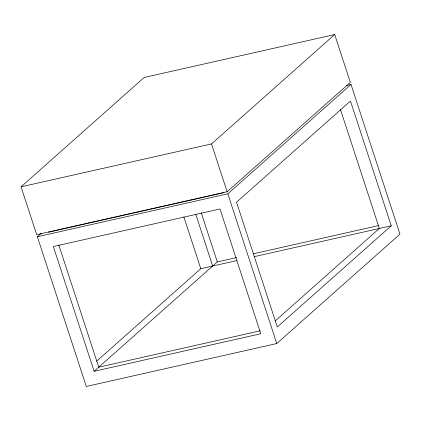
<?xml version="1.0" encoding="UTF-8"?>
<svg xmlns="http://www.w3.org/2000/svg" width="421" height="421" viewBox="0 0 421 421"><rect width="100%" height="100%" fill="white"/><g stroke="black" fill="none" stroke-linecap="round" stroke-linejoin="round"><path stroke-width="0.63" d="M21.05 186.835L144.229 77.459L334.7 34.538L350.335 82.369L227.151 191.744L36.68 234.66L21.05 186.835L211.521 143.919L334.7 34.538M346.525 85.458L351.014 84.447L399.95 234.165L276.771 343.541L86.3 386.462L37.364 236.744L41.29 233.255M223.961 192.002L222.977 192.876L48.378 232.218M37.364 236.744L227.835 193.823L351.014 84.447M96.662 361.16L200.78 268.709L237.044 260.536M94.125 371.301L260.788 333.748L220.004 208.984L53.346 246.538L94.125 371.301L217.304 261.925L236.534 257.589M275.229 320.923L379.347 228.471L340.405 109.323M391.251 225.788L277.307 326.964L236.528 202.201L350.472 101.024L391.251 225.788L254.352 256.636M253.2 253.837L378.842 225.524M260.278 330.801L98.746 367.201L58.777 244.927M211.521 143.919L227.151 191.744M227.835 193.823L276.771 343.541M201.196 212.642L217.304 261.925M195.765 214.247L212.684 266.025M183.856 216.931L200.78 268.709"/></g></svg>
